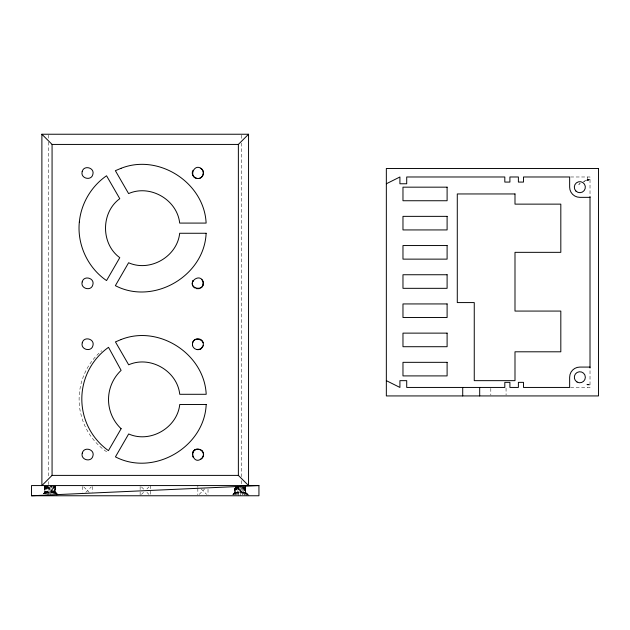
<?xml version="1.0" encoding="UTF-8"?>
<svg xmlns="http://www.w3.org/2000/svg" width="630" height="630" viewBox="0 0 630 630"><rect width="100%" height="100%" fill="white"/><g stroke="black" fill="none" stroke-linecap="round" stroke-linejoin="round"><path stroke-width="0.47" stroke-dasharray="3.15 2.36" d="M52.928 494.062L52.928 485.572L51.164 494.062M243.023 485.572L243.015 495.763L240.621 487.273M44.817 486.549L44.651 492.361L43.32 493.723M57.48 495.078L55.495 492.361L55.684 485.572M248.07 495.763L245.59 492.361L245.724 487.518M48.502 495.763L48.738 485.572L50.731 495.763M238.652 494.912L238.833 485.572L240.825 495.763L242.692 487.273M43.659 493.723L44.84 492.361L45.313 486.549M56.668 495.763L54.944 492.361L55.416 486.549M233.163 494.4L234.935 492.361L235.407 486.549M246.763 495.763L245.038 492.361L245.59 485.572L245.59 492.361L247.574 494.4M587.113 384.599L588.333 384.355L589.026 384.898L588.302 384.639L588.223 383.788L589.026 384.898L586.79 384.166L587.609 384.717L587.467 387.442M587.333 384.536L588.333 384.355M44.423 493.723L45.392 492.361L46.148 486.549M54.511 494.062L54.07 492.361L54.826 486.549M234.029 494.4L235.486 492.361L236.36 485.572L237.502 492.361L236.73 494.912M245.038 495.763L244.164 492.361L245.038 485.572L245.038 492.361L246.858 494.4M45.384 494.062L46.266 492.361L47.25 486.549M53.731 493.723L52.928 492.361L53.904 486.549M235.029 494.912L236.36 492.361L237.502 485.572L238.833 492.361L237.416 494.4M244.235 494.4L243.023 492.361L244.164 485.572L244.164 492.361L245.724 494.4M46.896 494.062L48.573 486.423M235.754 494.4L237.502 492.361L238.833 485.572M46.848 495.078L48.738 492.361L49.99 486.423M49.337 494.062L51.416 486.423M238.833 492.361L240.266 485.572L240.266 492.361L238.597 495.763M240.266 492.361L241.337 487.273M583.215 181.944L587.388 179.684L587.467 176.983M588.066 179.77L589.026 179.526L587.955 180.613L589.026 179.526L586.79 180.259C590.672 179.416 585.467 179.684 584.301 181.29M588.302 179.786L588.522 179.802M46.242 493.723L47.415 492.361L47.415 486.549M44.943 493.723L46.266 492.361L46.266 485.572M234.376 494.4L236.36 492.361L236.36 485.572M232.754 494.4L234.746 492.361L234.856 488.486L234.935 492.361L232.832 494.4M85.814 492.361L91.248 486.935M141.482 494.4L143.522 492.361M146.916 488.967L148.948 486.935M199.19 494.4L204.624 488.967M43.438 493.723L44.84 492.361L44.84 485.572M43.99 493.723L45.392 492.361L45.392 485.572M233.383 494.4L235.486 492.361L235.486 485.572L236.36 492.361M587.577 179.952L587.467 179.526L590.011 179.526M588.302 384.639L587.467 384.898L590.011 384.898M580.34 183.487L578.757 184.362L580.986 183.157M587.837 179.739L586.554 180.133M570.583 176.983L590.011 176.983L590.011 196.41M570.583 387.442L590.011 387.442L590.011 367.077M58.401 495.078L55.684 492.361L44.651 492.361L44.651 485.572M249.173 495.763L245.779 492.361L234.746 492.361L234.746 488.486M201.23 488.967L206.656 494.4M141.482 486.935L144.199 489.652M146.916 492.361L148.948 494.4M83.774 486.935L89.208 492.361M57.369 495.078L54.944 492.361L54.944 485.572L55.495 492.361L58.141 495.078M245.645 487.518L245.779 492.361L248.897 495.763M55.495 485.572L55.684 492.361L56.928 493.723M52.928 485.572L54.07 492.361L56.149 495.078M50.172 492.361L50.172 485.572L52.258 494.062M242.022 487.273L243.023 492.361M52.928 492.361L51.597 485.572L51.597 492.361M47.415 485.572L48.738 492.361M243.345 487.518L244.164 492.361M46.431 486.549L47.415 492.361M244.416 487.518L245.038 492.361M54.944 492.361L54.07 485.572L54.07 492.361M45.517 486.549L46.266 492.361M245.196 487.518L245.59 492.361M235.171 488.486L235.486 492.361M44.919 486.549L45.392 492.361M44.683 486.549L44.84 492.361M506.055 388.175L506.079 394.963M490.809 388.387L490.809 394.986M245.779 485.572L245.779 492.361M241.762 135.222L241.762 139.159M241.762 143.097L241.762 476.721M241.762 480.659L241.762 484.588M241.692 485.572L241.692 492.361M237.502 485.572L237.502 492.361M234.935 488.486L234.935 492.361M208.018 489.282L208.018 494.834M197.836 485.572L197.836 487.431M197.836 488.352L197.836 494.834M150.31 485.572L150.31 495.763M140.128 486.502L140.128 495.763M92.602 486.502L92.602 492.054M82.42 486.502L82.42 492.054M55.684 486.549L55.684 492.361M55.495 486.549L55.495 492.361M48.675 135.222L48.675 138.175M48.675 142.112L48.675 477.705M48.675 481.643L48.675 484.588M106.62 451.781A63.646 63.646 0 0 1 81.766 417.588L80.293 411.618A63.646 63.646 0 0 1 101.729 350.721"/><path stroke-width="0.94" d="M192.449 454.482C192.418 445.449 207.372 449.292 202.695 457.301C193.481 467.988 187.338 446.379 199.804 449.403M197.568 178.495C187.992 177.944 194.158 162.186 201.789 169.021A5.536 5.536 0 0 1 201.931 176.857C197.749 181.55 189.669 175.612 193.064 170.257M192.567 281.862L193.064 280.578C188.535 289.572 205.451 291.548 203.104 281.799C200.167 272.278 186.33 282.689 195.087 288.115M192.473 344.303C192.536 335.412 207.002 339.412 202.49 347.075C200.088 351.808 192.15 349.587 192.441 344.311L192.591 345.649M200.6 288.115C203.71 286.406 204.238 281.767 201.671 279.381M203.175 284.768L203.317 283.201M192.591 342.791C193.756 337.491 202.08 337.491 203.246 342.791M203.246 345.649L200.671 348.996L197.151 349.634M192.591 453.112L194.016 450.639L195.316 449.757M248.551 134.237L248.551 485.572L238.368 475.39L238.368 144.428L248.551 134.237L41.887 134.237L41.887 485.572L52.07 475.39L52.07 144.428L41.887 134.237M200.671 449.765L201.954 450.741M200.671 459.317C203.829 457.726 204.348 453.214 201.931 450.757M386.34 183.771L399.916 176.983L399.916 183.771L406.712 183.771L406.712 176.983L504.811 176.983L504.811 182.078L509.906 182.078L509.906 176.983L518.388 176.983L518.388 182.078L523.483 182.078L523.483 176.983L569.646 176.983L569.646 187.165A10.182 10.182 0 0 0 579.828 197.347L590.011 197.347M197.844 178.534C203.183 178.833 205.475 170.738 200.6 168.241M192.591 174.549L192.512 171.588M199.269 288.666L196.418 288.666M31.5 495.763L258.938 485.572L258.938 495.763L31.5 495.763L31.5 485.572L258.938 485.572M52.07 144.428L238.368 144.428M590.011 367.077L579.828 367.077A10.182 10.182 0 0 0 569.646 377.26L569.646 387.442L523.483 387.442L523.483 382.355L518.388 382.355L518.388 387.442L509.906 387.442L509.906 382.355L504.811 382.355L504.811 387.442L406.712 387.442L406.712 380.654L399.916 380.654L399.916 387.442L386.34 380.654M52.07 475.39L238.368 475.39M192.654 455.915L193.142 457.301M590.011 196.654L590.011 367.778M479.69 387.442L479.69 395.931M462.719 387.442L462.719 395.931M79.333 222.028C77.002 244.59 87.798 267.813 106.549 280.57L119.779 257.662C100.776 243.857 100.776 212.491 119.779 198.686L106.549 175.778C91.295 186.267 81.089 203.6 79.333 222.028M206.128 233.265C204.317 276.121 153.389 305.526 115.369 285.666L128.599 262.757C150.05 272.31 177.219 256.623 179.676 233.265L206.128 233.265M206.199 404.476C204.388 447.331 153.46 476.729 115.44 456.868L128.67 433.96C150.121 443.512 177.29 427.825 179.747 404.476L206.199 404.476M82.191 171.588C80.097 178.361 91.271 181.353 92.846 174.439C94.941 167.667 83.766 164.674 82.191 171.588M82.191 281.909C80.097 288.682 91.271 291.682 92.846 284.768C94.941 277.988 83.766 274.995 82.191 281.909M82.262 342.791C80.175 349.563 91.35 352.564 92.925 345.649C95.012 338.869 83.837 335.877 82.262 342.791M82.262 453.112C80.175 459.892 91.35 462.885 92.925 455.97C95.012 449.198 83.837 446.197 82.262 453.112M121.125 428.715L108.431 450.639A63.378 63.378 0 0 1 108.525 347.319L121.125 370.369A40.076 40.076 0 0 0 121.125 428.715M121.047 168.32L115.369 170.683L128.599 193.591C150.05 184.047 177.219 199.726 179.676 223.083L206.128 223.083C204.262 182.684 158.595 153.287 121.047 168.32M121.125 339.523L115.44 341.893L128.67 364.801C150.121 355.249 177.29 370.936 179.747 394.293L206.199 394.293C204.333 353.887 158.673 324.489 121.125 339.523M598.5 168.494L386.34 168.494L386.34 395.931L598.5 395.931L598.5 168.494M447.103 187.165L402.972 187.165L402.972 200.742L447.103 200.742L447.103 187.165M514.994 193.953L457.285 193.953L457.285 302.581L474.256 302.581L474.256 380.654L514.994 380.654L514.994 351.8L560.818 351.8L560.818 311.07L514.994 311.07L514.994 252.339L560.818 252.339L560.818 204.136L514.994 204.136L514.994 193.953M447.103 216.358L402.972 216.358L402.972 229.934L447.103 229.934L447.103 216.358M447.103 245.55L402.972 245.55L402.972 259.135L447.103 259.135L447.103 245.55M447.103 274.743L402.972 274.743L402.972 288.327L447.103 288.327L447.103 274.743M447.103 303.936L402.972 303.936L402.972 317.52L447.103 317.52L447.103 303.936M447.103 333.128L402.972 333.128L402.972 346.713L447.103 346.713L447.103 333.128M447.103 362.329L402.972 362.329L402.972 375.905L447.103 375.905L447.103 362.329M577.072 382.04A5.513 5.513 0 0 0 585.349 377.26A5.513 5.513 0 0 0 577.072 372.488A5.513 5.513 0 0 0 577.072 382.04M575.93 191.071A5.513 5.513 0 0 0 585.16 188.598A5.513 5.513 0 0 0 578.403 181.842A5.513 5.513 0 0 0 575.93 191.071"/></g></svg>
